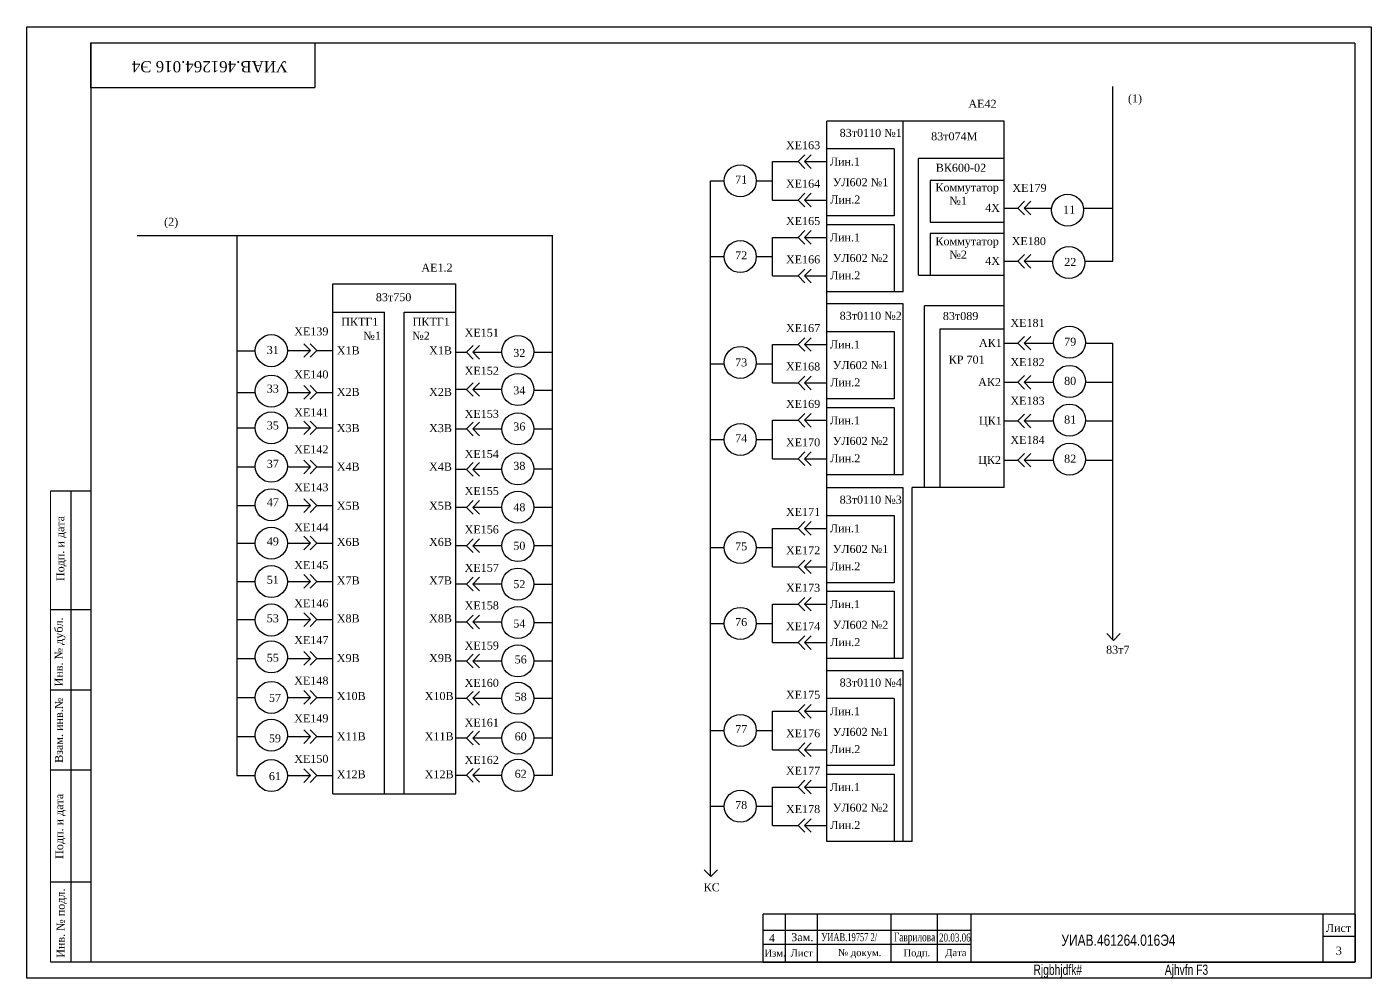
# Model space of a CAD drawing. Extents: x -800 to 588, y -459 to -154.
# Drawn here: x 167.7 to 587.7, y -450.7 to -153.7 of the extents above; entities that cross this region are included whole.
import ezdxf

# ---------------------------------------------------------------- set-up
doc = ezdxf.new("R2010")
doc.units = 0
doc.header["$LTSCALE"] = 10
doc.header["$MEASUREMENT"] = 0
doc.linetypes.add('CENTER', pattern=[2, 1.25, -0.25, 0.25, -0.25])
doc.linetypes.add('DASHED', pattern=[0.75, 0.5, -0.25])
doc.layers.get('0').update_dxf_attribs({"linetype": 'CONTINUOUS'})
for name, color, linetype in [('1', 5, 'CONTINUOUS'), ('2', 5, 'DASHED'), ('2ТЕКСТ', 7, 'CONTINUOUS'), ('3', 5, 'CENTER')]:
    doc.layers.add(name, color=color, linetype=linetype)
doc.styles.add('RUS', font='rus', dxfattribs={"width": 0.8, "height": 3.2})
doc.styles.get("Standard").update_dxf_attribs({"font": 'txt', "height": 4})
doc.styles.add('стиль1', font='TIMES.TTF', dxfattribs={"height": 2.5})

# ---------------------------------------------------------------- blocks, each defined once
blk = doc.blocks.new('A$C421D175E')
for p, q in [((2.12, 4.24), (0, 2.12)), ((4.12, 4.24), (2, 2.12)), ((0, 2.12), (2.12, 0)), ((2, 2.12), (4.12, 0))]:
    blk.add_line(p, q)
blk = doc.blocks.new('A$C4E4B35A9')
blk.add_blockref('A$C421D175E', (0, 0))

msp = doc.modelspace()

# ---------------------------------------------------------------- linework, layer by layer
for p, q in [((167.7, -450.73), (167.7, -153.73)), ((167.7, -153.73), (587.7, -153.73)), ((587.7, -153.73), (587.7, -450.73)), ((187.7, -158.73), (257.7, -158.73)), ((187.7, -172.73), (187.7, -158.73)), ((479.41, -208.19), (477.29, -210.31)), ((481.41, -208.19), (479.29, -210.31)), ((477.29, -210.31), (479.41, -212.43)), ((479.29, -210.31), (481.41, -212.43)), ((202.21, -218.91), (331.94, -218.91)), ((233.32, -218.91), (233.32, -387.51)), ((331.94, -387.4), (331.94, -218.91)), ((479.41, -224.8), (477.29, -226.92)), ((481.41, -224.8), (479.29, -226.92)), ((477.29, -226.92), (479.41, -229.04)), ((479.29, -226.92), (481.41, -229.04)), ((479.41, -250.35), (477.29, -252.47)), ((481.41, -250.35), (479.29, -252.47)), ((256.33, -254.77), (254.21, -252.64)), ((254.21, -256.89), (256.33, -254.77)), ((258.33, -254.77), (256.21, -252.64)), ((256.21, -256.89), (258.33, -254.77)), ((307.15, -253.2), (305.02, -255.32)), ((305.02, -255.32), (307.15, -257.44)), ((309.15, -253.2), (307.02, -255.32)), ((307.02, -255.32), (309.15, -257.44)), ((477.29, -252.47), (479.41, -254.59)), ((479.29, -252.47), (481.41, -254.59)), ((479.41, -262.58), (477.29, -264.7)), ((481.41, -262.58), (479.29, -264.7)), ((256.33, -267.84), (254.21, -265.72)), ((254.21, -269.96), (256.33, -267.84)), ((258.33, -267.84), (256.21, -265.72)), ((256.21, -269.96), (258.33, -267.84)), ((307.15, -264.82), (305.02, -266.94)), ((305.02, -266.94), (307.15, -269.06)), ((309.15, -264.82), (307.02, -266.94)), ((307.02, -266.94), (309.15, -269.06)), ((477.29, -264.7), (479.41, -266.82)), ((479.29, -264.7), (481.41, -266.82)), ((256.33, -278.91), (254.21, -276.79)), ((258.33, -278.91), (256.21, -276.79)), ((307.15, -277.13), (305.02, -279.25)), ((309.15, -277.13), (307.02, -279.25)), ((479.41, -274.65), (477.29, -276.77)), ((477.29, -276.77), (479.41, -278.89)), ((481.41, -274.65), (479.29, -276.77)), ((479.29, -276.77), (481.41, -278.89)), ((254.21, -281.03), (256.33, -278.91)), ((256.21, -281.03), (258.33, -278.91)), ((305.02, -279.25), (307.15, -281.37)), ((307.02, -279.25), (309.15, -281.37)), ((256.33, -291.1), (254.21, -288.98)), ((258.33, -291.1), (256.21, -288.98)), ((307.15, -289.78), (305.02, -291.9)), ((309.15, -289.78), (307.02, -291.9)), ((479.41, -286.88), (477.29, -289)), ((477.29, -289), (479.41, -291.12)), ((481.41, -286.88), (479.29, -289)), ((479.29, -289), (481.41, -291.12)), ((254.21, -293.23), (256.33, -291.1)), ((256.21, -293.23), (258.33, -291.1)), ((305.02, -291.9), (307.15, -294.02)), ((307.02, -291.9), (309.15, -294.02)), ((256.33, -303.18), (254.21, -301.06)), ((258.33, -303.18), (256.21, -301.06)), ((307.15, -301.63), (305.02, -303.75)), ((309.15, -301.63), (307.02, -303.75)), ((254.21, -305.3), (256.33, -303.18)), ((256.21, -305.3), (258.33, -303.18)), ((305.02, -303.75), (307.15, -305.87)), ((307.02, -303.75), (309.15, -305.87)), ((256.33, -314.9), (254.21, -312.78)), ((254.21, -317.02), (256.33, -314.9)), ((258.33, -314.9), (256.21, -312.78)), ((256.21, -317.02), (258.33, -314.9)), ((307.15, -313.59), (305.02, -315.72)), ((309.15, -313.59), (307.02, -315.72)), ((305.02, -315.72), (307.15, -317.84)), ((307.02, -315.72), (309.15, -317.84)), ((256.33, -326.86), (254.21, -324.74)), ((254.21, -328.98), (256.33, -326.86)), ((258.33, -326.86), (256.21, -324.74)), ((256.21, -328.98), (258.33, -326.86)), ((307.15, -325.56), (305.02, -327.68)), ((309.15, -325.56), (307.02, -327.68)), ((305.02, -327.68), (307.15, -329.8)), ((307.02, -327.68), (309.15, -329.8)), ((256.33, -338.81), (254.21, -336.69)), ((254.21, -340.94), (256.33, -338.81)), ((258.33, -338.81), (256.21, -336.69)), ((256.21, -340.94), (258.33, -338.81)), ((307.15, -337.41), (305.02, -339.53)), ((305.02, -339.53), (307.15, -341.65)), ((309.15, -337.41), (307.02, -339.53)), ((307.02, -339.53), (309.15, -341.65)), ((505.09, -343.16), (507.21, -345.28)), ((507.21, -345.28), (509.33, -343.16)), ((256.33, -350.89), (254.21, -348.77)), ((254.21, -353.01), (256.33, -350.89)), ((258.33, -350.89), (256.21, -348.77)), ((256.21, -353.01), (258.33, -350.89)), ((307.15, -349.6), (305.02, -351.73)), ((305.02, -351.73), (307.15, -353.85)), ((309.15, -349.6), (307.02, -351.73)), ((307.02, -351.73), (309.15, -353.85)), ((256.33, -363.08), (254.21, -360.96)), ((258.33, -363.08), (256.21, -360.96)), ((254.21, -365.2), (256.33, -363.08)), ((256.21, -365.2), (258.33, -363.08)), ((307.15, -361.22), (305.02, -363.35)), ((305.02, -363.35), (307.15, -365.47)), ((309.15, -361.22), (307.02, -363.35)), ((307.02, -363.35), (309.15, -365.47)), ((256.33, -375.32), (254.21, -373.2)), ((258.33, -375.32), (256.21, -373.2)), ((307.15, -373.66), (305.02, -375.78)), ((309.15, -373.66), (307.02, -375.78)), ((254.21, -377.44), (256.33, -375.32)), ((256.21, -377.44), (258.33, -375.32)), ((305.02, -375.78), (307.15, -377.9)), ((307.02, -375.78), (309.15, -377.9)), ((256.33, -387.51), (254.21, -385.39)), ((258.33, -387.51), (256.21, -385.39)), ((307.15, -385.28), (305.02, -387.4)), ((309.15, -385.28), (307.02, -387.4)), ((254.21, -389.63), (256.33, -387.51)), ((256.21, -389.63), (258.33, -387.51)), ((305.02, -387.4), (307.15, -389.52)), ((307.02, -387.4), (309.15, -389.52)), ((379.28, -416.89), (381.41, -419.01)), ((381.41, -419.01), (383.53, -416.89)), ((582.7, -445.73), (582.7, -430.73)), ((582.7, -437.73), (572.7, -437.73)), ((187.7, -445.73), (175.7, -445.73)), ((397.7, -445.73), (582.7, -445.73)), ((587.7, -450.73), (167.7, -450.73))]:
    msp.add_line(p, q)
at = {"color": 7}
msp.add_line((397.7, -435.73), (462.71, -435.73), dxfattribs=at)
at = {"const_width": 0.4}
for points in [[(187.7, -445.73), (187.7, -158.73)], [(187.7, -158.73), (582.7, -158.73)], [(257.7, -158.73), (257.7, -172.73)], [(582.7, -158.73), (582.7, -445.73)], [(257.7, -172.73), (187.7, -172.73)], [(187.7, -300.73), (187.7, -445.73)], [(582.7, -430.73), (397.7, -430.73)], [(572.7, -445.73), (572.7, -430.73)], [(187.7, -445.73), (175.08, -445.73)], [(582.7, -445.73), (187.7, -445.73)]]:
    msp.add_lwpolyline(points, dxfattribs=at)
at = {"color": 7}
for points, const_width in [([(175.08, -445.73), (175.08, -298.64)], 0.4), ([(175.08, -298.64), (187.7, -298.64)], 0.4), ([(181.53, -445.73), (181.53, -298.64)], 0.4), ([(187.7, -445.73), (187.7, -298.64)], 0.4), ([(187.7, -335.73), (175.08, -335.73)], 0.4), ([(187.7, -360.73), (175.08, -360.73)], 0.4), ([(187.7, -385.73), (175.08, -385.73)], 0.4), ([(187.7, -420.73), (175.08, -420.73)], 0.4), ([(397.7, -430.73), (397.7, -445.73)], 0.5), ([(404.71, -430.81), (404.71, -445.73)], 0.4), ([(414.71, -430.81), (414.71, -445.73)], 0.4), ([(437.71, -430.81), (437.71, -445.73)], 0.4), ([(452.17, -430.81), (452.17, -445.73)], 0.4), ([(462.71, -430.81), (462.71, -445.73)], 0.4), ([(582.7, -430.73), (582.7, -445.73)], 0.5), ([(397.7, -440.18), (462.71, -440.18)], 0.4), ([(397.7, -445.73), (582.7, -445.73)], 0.5)]:
    msp.add_lwpolyline(points, dxfattribs=dict(at, const_width=const_width))
at = {"layer": '2ТЕКСТ'}
for p, q in [((507.05, -226.92), (507.05, -172.3)), ((473.03, -183.12), (417.61, -183.12)), ((417.61, -408.06), (417.61, -183.12)), ((441.52, -236.44), (441.52, -183.12)), ((473.03, -297.53), (473.03, -183.12)), ((438.66, -191.85), (417.61, -191.85)), ((438.66, -191.76), (438.66, -212.76)), ((400.66, -207.79), (400.66, -195.79)), ((400.66, -195.79), (408.66, -195.79)), ((410.66, -195.79), (417.75, -195.79)), ((473.03, -194.85), (446.33, -194.85)), ((446.33, -231.29), (446.33, -194.85)), ((381.31, -201.79), (385.6, -201.79)), ((381.31, -418.91), (381.31, -201.79)), ((395.6, -201.79), (400.66, -201.79)), ((473.03, -201.72), (449.89, -201.72)), ((449.89, -201.72), (449.89, -214.73)), ((400.66, -207.79), (408.66, -207.79)), ((410.66, -207.79), (417.75, -207.79)), ((438.66, -212.76), (417.61, -212.76)), ((473.03, -210.31), (477.29, -210.31)), ((479.29, -210.31), (487.92, -210.31)), ((497.84, -210.31), (507.05, -210.31)), ((438.66, -215.53), (417.61, -215.53)), ((438.66, -215.44), (438.66, -236.44)), ((449.89, -214.73), (473.03, -214.73)), ((473.03, -218.28), (449.89, -218.28)), ((449.89, -218.28), (449.89, -231.29)), ((400.66, -231.46), (400.66, -219.46)), ((400.66, -219.46), (408.66, -219.46)), ((410.66, -219.46), (417.75, -219.46)), ((381.31, -225.46), (385.6, -225.46)), ((395.6, -225.46), (400.66, -225.46)), ((473.03, -226.92), (477.29, -226.92)), ((479.29, -226.92), (488.26, -226.92)), ((479.29, -226.92), (480.41, -226.92)), ((498.23, -226.92), (507.05, -226.92)), ((400.66, -231.46), (408.66, -231.46)), ((410.66, -231.46), (417.75, -231.46)), ((446.33, -231.29), (473.03, -231.29)), ((441.52, -236.44), (417.61, -236.44)), ((441.52, -240.23), (417.61, -240.23)), ((441.52, -293.54), (441.52, -240.23)), ((473.03, -240.84), (448.17, -240.84)), ((448.17, -297.53), (448.17, -240.84)), ((438.66, -248.96), (417.61, -248.96)), ((438.66, -248.87), (438.66, -269.87)), ((473.03, -248.07), (452.95, -248.07)), ((452.95, -248.07), (452.95, -297.53)), ((233.32, -254.89), (239.08, -254.89)), ((249.05, -254.76), (256.33, -254.76)), ((258.33, -254.76), (263.26, -254.76)), ((400.66, -264.89), (400.66, -252.89)), ((400.66, -252.89), (408.66, -252.89)), ((410.66, -252.89), (417.75, -252.89)), ((473.03, -252.47), (477.29, -252.47)), ((479.29, -252.47), (488.45, -252.47)), ((479.29, -252.47), (480.41, -252.47)), ((498.44, -252.47), (507.05, -252.47)), ((507.05, -345.12), (507.05, -252.47)), ((381.31, -258.89), (385.6, -258.89)), ((395.6, -258.89), (400.66, -258.89)), ((233.32, -267.84), (239.12, -267.84)), ((249.05, -267.84), (256.33, -267.84)), ((258.33, -267.84), (263.26, -267.84)), ((400.66, -264.89), (408.66, -264.89)), ((410.66, -264.89), (417.75, -264.89)), ((473.03, -264.7), (477.29, -264.7)), ((479.29, -264.7), (488.45, -264.7)), ((479.29, -264.7), (480.41, -264.7)), ((498.44, -264.7), (507.05, -264.7)), ((438.66, -272.63), (417.61, -272.63)), ((438.66, -269.87), (417.75, -269.87)), ((438.66, -272.54), (438.66, -293.54)), ((400.66, -288.57), (400.66, -276.57)), ((400.66, -276.57), (408.66, -276.57)), ((410.66, -276.57), (417.75, -276.57)), ((473.03, -276.77), (477.29, -276.77)), ((479.29, -276.77), (488.45, -276.77)), ((479.29, -276.77), (480.41, -276.77)), ((498.44, -276.77), (507.05, -276.77)), ((233.32, -278.91), (239.08, -278.91)), ((249.08, -278.91), (256.33, -278.91)), ((258.33, -278.91), (263.26, -278.91)), ((381.31, -282.57), (385.6, -282.57)), ((395.6, -282.57), (400.66, -282.57)), ((400.66, -288.57), (408.66, -288.57)), ((410.66, -288.57), (417.75, -288.57)), ((473.03, -289), (477.29, -289)), ((479.29, -289), (488.45, -289)), ((479.29, -289), (480.41, -289)), ((498.44, -289), (507.05, -289)), ((233.32, -291.1), (239.09, -291.1)), ((249.08, -291.1), (256.33, -291.1)), ((258.33, -291.1), (263.26, -291.1)), ((441.52, -293.54), (417.61, -293.54)), ((441.52, -297.64), (417.61, -297.64)), ((441.52, -350.95), (441.52, -297.64)), ((473.03, -297.53), (444.33, -297.53)), ((444.33, -408.06), (444.33, -297.53)), ((233.32, -303.18), (239.09, -303.18)), ((249.08, -303.18), (256.33, -303.18)), ((258.33, -303.18), (263.26, -303.18)), ((438.66, -306.37), (417.75, -306.37)), ((438.66, -306.28), (438.66, -327.28)), ((400.66, -322.3), (400.66, -310.3)), ((400.66, -310.3), (408.66, -310.3)), ((410.66, -310.3), (417.75, -310.3)), ((233.32, -314.9), (239.08, -314.9)), ((249.08, -314.9), (256.33, -314.9)), ((258.33, -314.9), (263.26, -314.9)), ((381.31, -316.3), (385.6, -316.3)), ((395.6, -316.3), (400.66, -316.3)), ((400.66, -322.3), (408.66, -322.3)), ((410.66, -322.3), (417.75, -322.3)), ((233.32, -326.86), (239.08, -326.86)), ((249.08, -326.86), (256.33, -326.86)), ((258.33, -326.86), (263.26, -326.86)), ((438.66, -327.28), (417.61, -327.28)), ((438.66, -330.04), (417.61, -330.04)), ((438.66, -329.95), (438.66, -350.95)), ((400.66, -345.98), (400.66, -333.98)), ((400.66, -333.98), (408.66, -333.98)), ((410.66, -333.98), (417.75, -333.98)), ((233.32, -338.81), (239.09, -338.81)), ((249.08, -338.81), (256.33, -338.81)), ((258.33, -338.81), (263.26, -338.81)), ((381.31, -339.98), (385.6, -339.98)), ((395.6, -339.98), (400.66, -339.98)), ((400.66, -345.98), (408.66, -345.98)), ((410.66, -345.98), (417.75, -345.98)), ((233.32, -350.89), (239.1, -350.89)), ((249.06, -350.89), (256.33, -350.89)), ((258.33, -350.89), (263.26, -350.89)), ((441.52, -350.95), (417.75, -350.95)), ((441.52, -354.74), (417.75, -354.74)), ((441.52, -408.06), (441.52, -354.74)), ((233.32, -363.08), (239.08, -363.08)), ((249.08, -363.08), (256.33, -363.08)), ((258.33, -363.08), (263.26, -363.08)), ((438.66, -363.47), (417.61, -363.47)), ((438.66, -363.38), (438.66, -384.38)), ((400.66, -379.41), (400.66, -367.41)), ((400.66, -367.41), (408.66, -367.41)), ((410.66, -367.41), (417.75, -367.41)), ((381.31, -373.41), (385.6, -373.41)), ((395.6, -373.41), (400.66, -373.41)), ((233.32, -375.32), (239.1, -375.32)), ((249.06, -375.32), (256.33, -375.32)), ((258.33, -375.32), (263.26, -375.32)), ((400.66, -379.41), (408.66, -379.41)), ((410.66, -379.41), (417.75, -379.41)), ((438.66, -384.38), (417.61, -384.38)), ((233.32, -387.51), (239.08, -387.51)), ((249.08, -387.51), (256.33, -387.51)), ((258.33, -387.51), (263.26, -387.51)), ((438.66, -387.15), (417.61, -387.15)), ((438.66, -387.06), (438.66, -408.06)), ((400.66, -391.09), (408.66, -391.09)), ((400.66, -403.09), (400.66, -391.09)), ((410.66, -391.09), (417.75, -391.09)), ((381.31, -397.09), (385.6, -397.09)), ((395.6, -397.09), (400.66, -397.09)), ((400.66, -403.09), (408.66, -403.09)), ((410.66, -403.09), (417.75, -403.09)), ((444.33, -408.06), (417.61, -408.06))]:
    msp.add_line(p, q, dxfattribs=at)
for centre in [(390.6, -201.79), (492.88, -210.93), (390.6, -225.46), (493.24, -227.28), (493.45, -252.19), (390.6, -258.48), (493.45, -264.42), (493.45, -276.49), (390.6, -282.57), (493.45, -288.72), (390.6, -316.3), (390.6, -339.98), (390.6, -373.41), (390.6, -397.09)]:
    msp.add_circle(centre, 5, dxfattribs=at)
at = {"layer": '3', "color": 0, "linetype": 'ByBlock'}
for p, q in [((263.26, -393.21), (263.26, -233.93)), ((263.26, -233.93), (301.76, -233.93)), ((301.76, -393.21), (301.76, -233.93)), ((263.26, -242.78), (279.44, -242.78)), ((279.44, -393.21), (279.44, -242.78)), ((285.58, -393.21), (285.58, -242.78)), ((285.58, -242.78), (301.76, -242.78)), ((263.26, -393.21), (301.76, -393.21))]:
    msp.add_line(p, q, dxfattribs=at)
at = {"layer": '3', "color": 0}
for p, q in [((301.76, -255.25), (305.09, -255.25)), ((307.09, -255.25), (316.12, -255.25)), ((301.76, -266.87), (305.09, -266.87)), ((307.09, -266.87), (316.12, -266.87)), ((301.76, -279.18), (305.09, -279.18)), ((307.09, -279.18), (316.12, -279.18)), ((301.76, -291.84), (305.09, -291.84)), ((307.09, -291.84), (316.12, -291.84)), ((301.76, -303.69), (305.09, -303.69)), ((307.09, -303.69), (316.12, -303.69)), ((301.76, -315.65), (305.09, -315.65)), ((307.09, -315.65), (316.12, -315.65)), ((301.76, -327.62), (305.09, -327.62)), ((307.09, -327.62), (316.12, -327.62)), ((301.76, -339.47), (305.09, -339.47)), ((307.09, -339.47), (316.13, -339.47)), ((301.76, -351.66), (305.09, -351.66)), ((307.09, -351.66), (316.12, -351.66)), ((301.76, -363.28), (305.09, -363.28)), ((307.09, -363.28), (316.12, -363.28)), ((301.76, -375.72), (305.09, -375.72)), ((307.09, -375.72), (316.12, -375.72)), ((301.76, -387.34), (305.09, -387.34)), ((307.09, -387.34), (316.12, -387.34))]:
    msp.add_line(p, q, dxfattribs=at)
at = {"layer": '3', "color": 0, "linetype": 'Continuous'}
for p, q in [((326.12, -255.27), (331.94, -255.27)), ((326.12, -267.15), (331.94, -267.15)), ((326.12, -279.26), (331.94, -279.26)), ((326.12, -291.76), (331.94, -291.76)), ((326.12, -303.7), (331.94, -303.7)), ((326.12, -315.7), (331.94, -315.7)), ((326.12, -327.7), (331.94, -327.7)), ((326.12, -339.7), (331.94, -339.7)), ((326.12, -351.68), (331.94, -351.68)), ((326.12, -363.34), (331.94, -363.34)), ((326.12, -375.74), (331.94, -375.74)), ((326.12, -387.4), (331.94, -387.4))]:
    msp.add_line(p, q, dxfattribs=at)
at = {"layer": '3', "color": 0, "linetype": 'ByBlock'}
for centre in [(244.08, -254.82), (321.12, -255.11), (244.08, -267.44), (321.12, -266.98), (244.08, -278.92), (321.12, -279.26), (244.08, -290.92), (321.12, -291.76), (244.08, -302.92), (321.12, -303.7), (244.08, -314.92), (321.12, -315.7), (244.08, -326.92), (321.12, -327.7), (244.08, -338.92), (321.12, -339.7), (244.08, -350.45), (321.12, -351.7), (244.08, -363.08), (321.12, -363.36), (244.08, -374.88), (321.12, -375.76), (244.08, -387.51), (321.12, -387.42)]:
    msp.add_circle(centre, 5, dxfattribs=at)

# ---------------------------------------------------------------- block references
at = {"layer": '2ТЕКСТ'}
for p in [(408.66, -197.91), (408.66, -209.91), (408.66, -221.59), (408.66, -233.59), (408.66, -255.01), (408.66, -267.01), (408.66, -278.69), (408.66, -290.69), (408.66, -312.43), (408.66, -324.43), (408.66, -336.1), (408.66, -348.1), (408.66, -369.53), (408.66, -381.53), (408.66, -393.21), (408.66, -405.21)]:
    msp.add_blockref('A$C4E4B35A9', p, dxfattribs=at)

# ---------------------------------------------------------------- texts
at = {"style": 'стиль1'}
msp.add_text('Подп. и дата', height=2.5, rotation=90, dxfattribs=at).set_placement((179.38, -326.77))
at = {"color": 0, "width": 0.8}
msp.add_text('УИАВ.461264.016Э4', height=3.5, dxfattribs=at).set_placement((490.92, -440.65))
at = {"style": 'стиль1'}
for s, p in [('Изм.', (398.14, -444.01)), ('Подп.', (441.58, -443.91))]:
    msp.add_text(s, height=2.2, dxfattribs=at).set_placement(p)
at = {"style": 'RUS', "width": 0.75}
msp.add_text('Rjgbhjdfk#                             Ajhvfn F3', height=3.2, dxfattribs=at).set_placement((482.21, -449.71))
at = {"layer": '1', "color": 7, "style": 'стиль1'}
for s, p in [('Инв. № дубл.', (178.92, -359.66)), ('Взам. инв.№', (178.96, -383.53)), ('Подп. и дата', (179.05, -413.5)), ('Инв. № подл.', (179.54, -444.4))]:
    msp.add_text(s, height=2.5, rotation=90, dxfattribs=at).set_placement(p)
for s, height, width, p in [('Гаврилова', 2.75, 0.7, (438.59, -439.26)), ('20.03.06', 2.5, 0.75, (452.69, -439.31))]:
    msp.add_text(s, height=height, dxfattribs=dict(at, width=width)).set_placement(p)
for s, height, p in [('Лист', 2.5, (573.56, -436.33)), ('3', 2.5, (576.68, -443.41)), ('Лист', 2.2, (406.31, -443.98)), ('№ докум.', 2.2, (421.12, -443.87)), ('Дата', 2.2, (454.62, -443.87))]:
    msp.add_text(s, height=height, dxfattribs=at).set_placement(p)
at = {"layer": '2', "color": 0, "linetype": 'ByBlock', "style": 'стиль1'}
for s, p in [('11', (491.47, -212.02)), ('22', (491.83, -228.36)), ('79', (491.78, -253.28)), ('80', (491.78, -265.5)), ('81', (491.78, -277.58)), ('82', (491.78, -289.81)), ('Зам.', (406.53, -439.19)), ('4', (399.56, -439.49))]:
    msp.add_text(s, height=2.5, dxfattribs=at).set_placement(p)
at = {"layer": '2', "color": 0, "style": 'стиль1'}
for s, p in [('XE139', (251.23, -250.04)), ('XE151', (304.47, -250.44)), ('31', (242.65, -255.85)), ('Х1B', (264.54, -256.01)), ('Х1B', (293.37, -256.01)), ('32', (319.68, -256.77)), ('XE152', (304.47, -262.35)), ('XE140', (251.23, -263.49)), ('33', (242.65, -267.92)), ('Х2B', (264.54, -268.96)), ('Х2B', (293.37, -268.96)), ('34', (319.68, -268.44)), ('XE141', (251.23, -275.34)), ('35', (242.65, -279.4)), ('XE153', (304.47, -275.81)), ('Х3B', (264.54, -280.25)), ('Х3B', (293.37, -280.25)), ('36', (319.68, -279.74)), ('XE142', (251.23, -286.87)), ('37', (242.65, -291.4)), ('Х4B', (264.54, -292.28)), ('Х4B', (293.37, -292.28)), ('XE154', (304.47, -288.33)), ('38', (319.68, -292.03)), ('XE143', (251.23, -298.72)), ('XE155', (304.47, -299.89)), ('47', (242.65, -303.4)), ('Х5B', (264.54, -304.49)), ('Х5B', (293.37, -304.49)), ('48', (319.68, -304.96)), ('XE144', (251.23, -311.21)), ('XE156', (304.47, -311.89)), ('49', (242.65, -315.62)), ('Х6B', (264.54, -315.78)), ('Х6B', (293.37, -315.78)), ('50', (319.68, -316.96)), ('XE145', (251.23, -323.02)), ('XE157', (304.47, -323.89)), ('51', (242.65, -327.62)), ('Х7B', (264.54, -327.81)), ('Х7B', (293.37, -327.81)), ('52', (319.68, -328.96)), ('XE146', (251.23, -334.94)), ('XE158', (304.47, -335.62)), ('53', (242.65, -339.62)), ('Х8B', (264.54, -339.66)), ('Х8B', (293.37, -339.66)), ('54', (319.68, -341.27)), ('XE147', (251.23, -346.44)), ('XE159', (304.47, -348.13)), ('55', (242.65, -351.92)), ('Х9B', (264.54, -352.05)), ('Х9B', (293.37, -352.05)), ('56', (320.1, -352.47)), ('XE148', (251.23, -359.09)), ('XE160', (304.47, -359.79)), ('57', (243.32, -364.49)), ('Х10B', (264.54, -363.9)), ('Х10B', (292, -363.9)), ('58', (320.1, -364.13)), ('XE149', (251.23, -370.87)), ('XE161', (304.47, -372.19)), ('59', (243.32, -377.12)), ('Х11B', (264.54, -376.48)), ('Х11B', (292, -376.48)), ('60', (320.1, -376.52)), ('XE150', (251.23, -383.52)), ('XE162', (304.47, -383.85)), ('61', (243.32, -388.92)), ('Х12B', (264.54, -388.33)), ('Х12B', (292, -388.33)), ('62', (320.1, -388.19))]:
    msp.add_text(s, height=2.5, dxfattribs=at).set_placement(p)
at = {"layer": '2', "color": 0, "linetype": 'ByBlock', "style": 'стиль1', "width": 0.7}
msp.add_text('УИАВ.19757 2/', height=2.5, dxfattribs=at).set_placement((415.92, -439.19))
at = {"layer": '2ТЕКСТ', "style": 'стиль1'}
for s, p in [('ВК600-02', (451.68, -198.96)), ('Коммутатор', (451.57, -205.1)), ('ХЕ179', (475.61, -205.24)), (' №1', (454.98, -209.26)), ('4Х', (467.12, -211.48)), ('Коммутатор', (451.57, -221.91)), ('ХЕ180', (475.4, -221.86)), (' №2', (454.98, -226.07)), ('4Х', (467.12, -228.04)), ('83т089', (453.9, -245.25)), ('ХЕ181', (475, -247.41)), ('АК1', (465.18, -253.65)), ('КР 701', (455.73, -258.86)), ('ХЕ182', (475, -259.64)), ('АК2', (464.93, -265.88)), ('ХЕ183', (475, -271.71)), ('ЦК1', (465.18, -277.95)), ('ХЕ184', (475, -283.94)), ('ЦК2', (464.93, -290.18))]:
    msp.add_text(s, height=2.5, dxfattribs=at).set_placement(p)
at = {"layer": '3', "color": 0, "style": 'стиль1'}
msp.add_text('УИАВ.461264.016 Э4', height=3.5, rotation=180, dxfattribs=at).set_placement((249.3, -164.42))
at = {"layer": '3', "color": 0, "linetype": 'ByBlock', "style": 'стиль1'}
for s, p in [('(1)', (511.73, -177.3)), ('83т0110 №1', (421.65, -188.07)), ('83т074М', (450.24, -189.13)), ('ХЕ163', (404.88, -191.91)), ('Лин.1', (418.58, -197.02)), ('71', (388.99, -202.63)), ('ХЕ164', (404.88, -203.91)), ('УЛ602 №1', (419.51, -203.47)), ('Лин.2', (418.68, -208.87)), ('(2)', (210.58, -215.82)), ('ХЕ165', (404.88, -215.58)), ('Лин.1', (418.58, -220.7)), ('72', (388.99, -226.31)), ('ХЕ166', (404.88, -227.58)), ('УЛ602 №2', (419.51, -227.15)), ('Лин.2', (418.68, -232.55)), ('83т0110 №2', (421.65, -245.17)), ('ПКТГ1 ', (265.91, -247.06)), ('ПКТГ1 ', (288.23, -247.06)), ('ХЕ167', (404.88, -249.01)), (' №1', (271.87, -251.41)), (' №2', (287.16, -251.41)), ('Лин.1', (418.58, -254.13)), ('73', (388.99, -259.73)), ('ХЕ168', (404.88, -261.01)), ('УЛ602 №1', (419.51, -260.58)), ('Лин.2', (418.68, -265.98)), ('ХЕ169', (404.88, -272.69)), ('Лин.1', (418.58, -277.8)), ('74', (388.99, -283.41)), ('ХЕ170', (404.88, -284.69)), ('УЛ602 №2', (419.51, -284.25)), ('Лин.2', (418.68, -289.66)), ('83т0110 №3', (421.65, -302.58)), ('ХЕ171', (404.88, -306.42)), ('Лин.1', (418.58, -311.54)), ('75', (388.99, -317.15)), ('ХЕ172', (404.88, -318.42)), ('УЛ602 №1', (419.51, -317.99)), ('Лин.2', (418.68, -323.39)), ('ХЕ173', (404.88, -330.1)), ('Лин.1', (418.58, -335.21)), ('76', (388.99, -340.82)), ('ХЕ174', (404.88, -342.1)), ('УЛ602 №2', (419.51, -341.66)), ('Лин.2', (418.68, -347.07)), ('83т7', (504.89, -349.45)), ('ХЕ175', (404.88, -363.53)), ('83т0110 №4', (421.65, -359.69)), ('Лин.1', (418.58, -368.64)), ('77', (388.99, -374.25)), ('ХЕ176', (404.88, -375.53)), ('УЛ602 №1', (419.51, -375.09)), ('Лин.2', (418.68, -380.49)), ('ХЕ177', (404.88, -387.2)), ('Лин.1', (418.58, -392.32)), ('78', (388.99, -397.93)), ('ХЕ178', (404.88, -399.2)), ('УЛ602 №2', (419.51, -398.77)), ('Лин.2', (418.68, -404.17)), ('КС', (379.15, -423.62))]:
    msp.add_text(s, height=2.5, dxfattribs=at).set_placement(p)
at = {"layer": '3', "color": 0, "style": 'стиль1'}
for s, p in [('АЕ42', (461.87, -178.99)), ('АЕ1.2', (290.96, -230.15)), ('83т750', (276.74, -239.37))]:
    msp.add_text(s, height=2.5, dxfattribs=at).set_placement(p)

doc.saveas('drawing.dxf')
